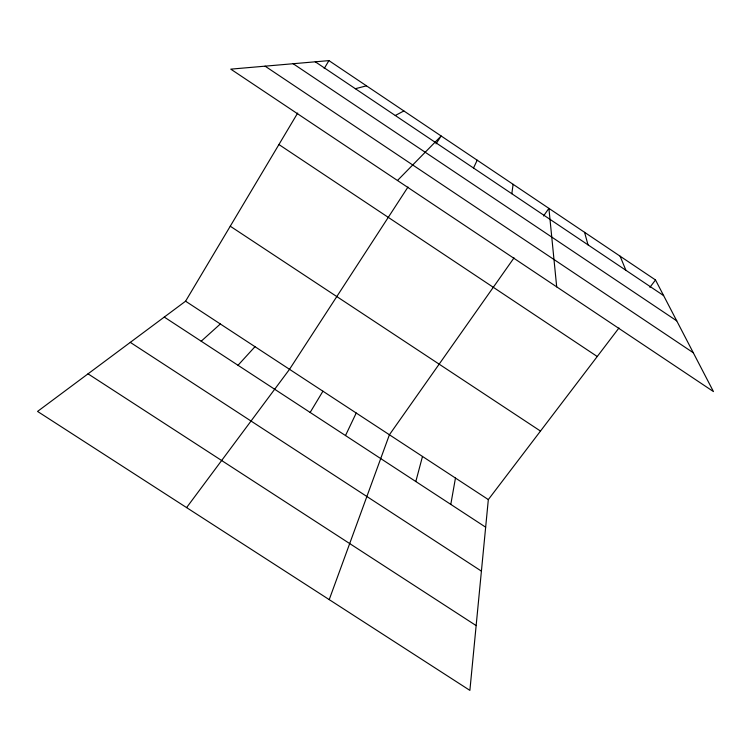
<?xml version="1.0" encoding="UTF-8"?>
<svg xmlns="http://www.w3.org/2000/svg" width="751" height="751" viewBox="0 0 751 751"><rect width="100%" height="100%" fill="white"/><g stroke="black" fill="none" stroke-linecap="round" stroke-linejoin="round"><path stroke-width="1.13" d="M618.965 327.98L488.328 499.584L469.882 690.385L37.55 411.426L185.581 301.207L297.696 113.026M511.825 193.73L513.111 184.314M450.797 504.4L455.463 478.049M415.819 481.532L422.494 456.439M329.22 599.627L389.412 434.763L514.022 257.875M473.515 168.008L477.195 160.198M345.498 435.552L356.227 413.022M324.207 68.529L328.929 60.615L655.51 279.963L713.45 391.581L230.782 69.148L328.929 60.615M310.144 412.44L322.93 391.205M407.981 187.037L289.52 369.314L186.595 507.601M436.049 143.845L441.156 135.987L397.476 180.503M543.536 215.978L548.906 208.356L556.698 286.873M649.887 287.351L655.51 279.963M238.011 365.277L254.993 346.69M201.202 341.217L220.343 323.981M395.279 115.504L403.878 110.951M355.345 88.712L366.479 85.83M88.027 373.838L476.143 625.592M130.289 342.372L481.41 571.126M185.581 301.207L488.328 499.584M164.272 317.072L485.662 527.193M230.257 226.211L540.485 431.065M278.921 144.539L597.242 356.509M293.143 63.722L676.745 320.855M265.094 66.163L693.295 352.754M315.26 61.798L663.64 295.612M620.101 256.175L625.902 270.285M584.569 232.312L588.014 244.864"/></g></svg>
